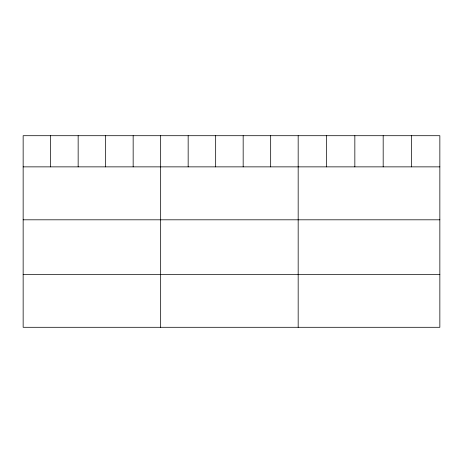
<?xml version="1.0" encoding="UTF-8"?>
<svg xmlns="http://www.w3.org/2000/svg" width="463" height="463" viewBox="0 0 463 463"><rect width="100%" height="100%" fill="white"/><g stroke="black" fill="none" stroke-linecap="round" stroke-linejoin="round"><path stroke-width="0.69" d="M439.85 166.865L439.85 327.295L23.15 327.295L23.15 135.705L439.85 135.705L439.85 166.865L23.15 166.865M23.15 219.809L439.85 219.809M23.15 274.356L439.85 274.356M411.514 135.705L411.514 166.865M383.179 135.705L383.179 166.865M354.843 135.705L354.843 166.865M326.508 135.705L326.508 166.865M298.172 135.705L298.172 327.295M270.67 135.705L270.67 166.865M243.168 135.705L243.168 166.865M215.665 135.705L215.665 166.865M188.163 135.705L188.163 166.865M160.661 135.705L160.661 327.295M133.159 135.705L133.159 166.865M105.657 135.705L105.657 166.865M78.154 135.705L78.154 166.865M50.652 135.705L50.652 166.865"/></g></svg>
